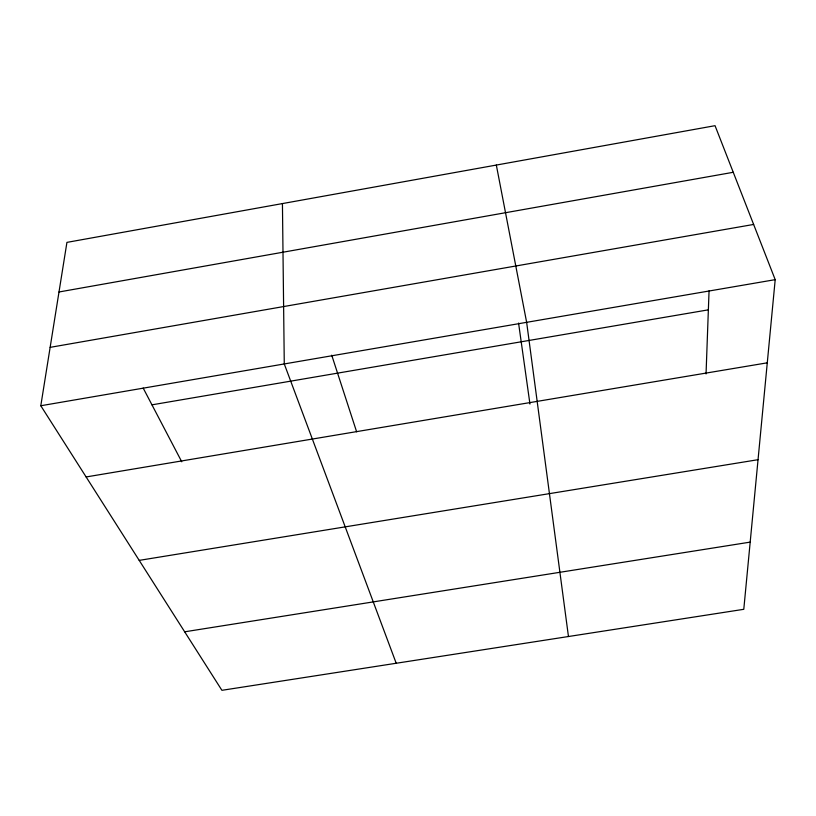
<?xml version="1.0" encoding="UTF-8"?>
<svg xmlns="http://www.w3.org/2000/svg" width="816" height="816" viewBox="0 0 816 816"><rect width="100%" height="100%" fill="white"/><g stroke="black" fill="none" stroke-linecap="round" stroke-linejoin="round"><path stroke-width="1.22" d="M706.044 373.942L709.053 290.853M775.2 279.653L743.784 609.307L221.911 690.316L40.8 405.746L66.932 242.383L715.04 125.684L775.2 279.653L40.8 405.746M58.997 291.985L733.247 172.288M50.143 347.351L753.627 224.451M151.96 404.838L708.37 309.835M86.119 476.952L767.275 362.824M139.21 560.378L758.044 459.694M184.671 631.808L750.19 542.12M143.177 388.059L181.764 461.795M396.209 663.255L284.274 363.946L282.438 203.582M331.724 355.184L356.643 431.837M496.332 165.067L526.646 322.33L568.456 636.521M518.568 323.085L529.961 404.063"/></g></svg>
